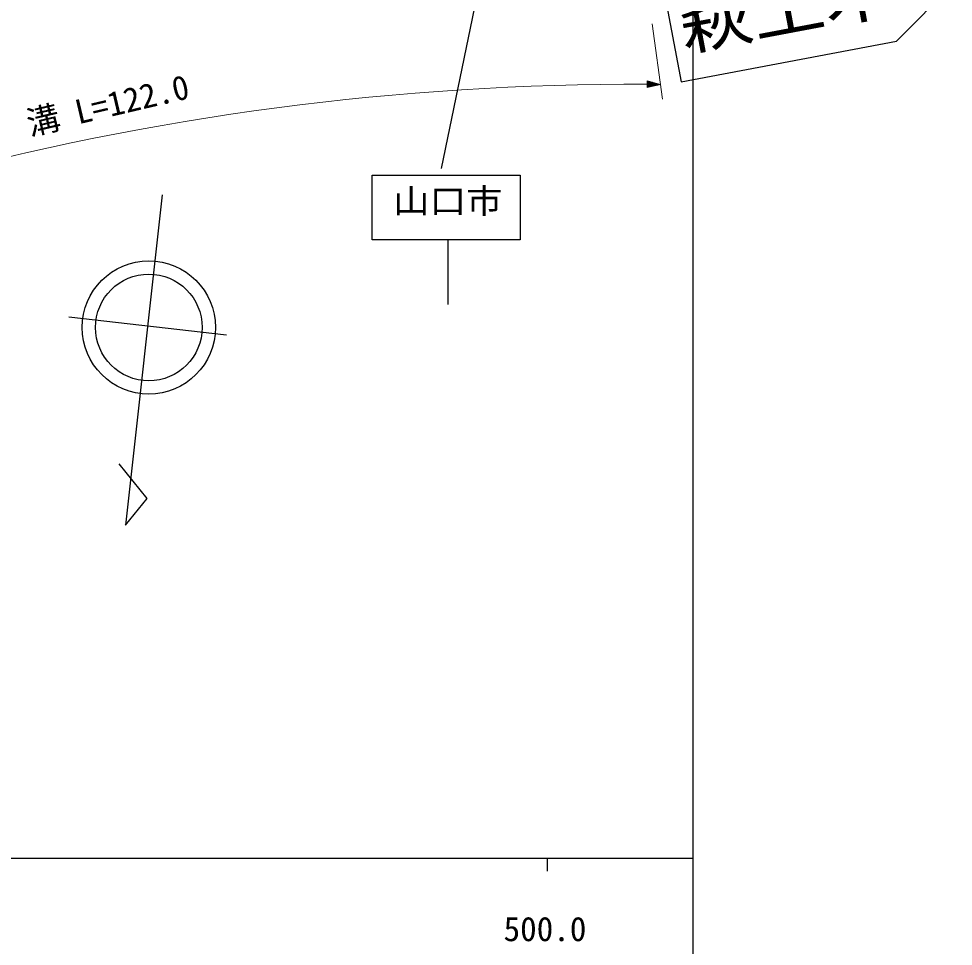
# Model space of a CAD drawing. Units: millimetres, scale not verified. Extents: x 40000 to 680000, y 20000 to 380000.
# Drawn here: x 528225 to 598583, y 198357 to 268156 of the extents above; entities that cross this region are included whole.
import ezdxf
from ezdxf.enums import TextEntityAlignment as Align

# ---------------------------------------------------------------- set-up
doc = ezdxf.new("R2010")
doc.units = ezdxf.units.MM
doc.header["$LTSCALE"] = 1000
for name, color, linetype, lineweight in [('M-BGD', 7, 'Continuous', 25), ('M-BGD-HTXT', 7, 'Continuous', 13), ('M-STR-HTXT', 7, 'Continuous', 13), ('M-STR-STRC', 7, 'Continuous', 25), ('M-TTL-BAND', 7, 'Continuous', 25)]:
    doc.layers.add(name, color=color, linetype=linetype, lineweight=lineweight)
doc.styles.add('ＭＳ ゴシック', font='')
doc.styles.get('ＭＳ ゴシック').set_extended_font_data('MS Gothic')

msp = doc.modelspace()

# ---------------------------------------------------------------- linework, layer by layer
at = {"layer": 'M-BGD'}
for p, q in [((539019, 254897), (536267, 230049)), ((543867, 244352), (531996, 245704)), ((537908, 232065), (535785, 234662)), ((536267, 230049), (537908, 232065))]:
    msp.add_line(p, q, dxfattribs=at)
for radius in [5016, 4013]:
    msp.add_circle((538022, 244922), radius, dxfattribs=at)
at = {"layer": 'M-BGD-HTXT'}
msp.add_line((575925, 267759), (576684, 262101), dxfattribs=at)
at = {"layer": 'M-STR-HTXT'}
for p, q in [((575537, 263473), (575533, 262973)), ((576535, 263214), (575533, 262973)), ((575534, 263173), (576334, 263166)), ((575535, 263273), (576335, 263266)), ((576535, 263214), (575535, 263223)), ((575536, 263373), (575936, 263369)), ((576136, 263317), (575536, 263323)), ((576535, 263214), (575537, 263473)), ((575737, 263421), (575537, 263423)), ((575533, 263073), (575933, 263069)), ((575733, 263021), (575533, 263023)), ((576134, 263117), (575534, 263123))]:
    msp.add_line(p, q, dxfattribs=at)
msp.add_arc((574699, 55927), 207294, 89.76896, 105.22302, dxfattribs=at)
at = {"layer": 'M-STR-STRC'}
for p, q in [((568697, 298784), (560032, 256880)), ((565983, 256373), (565983, 251513)), ((560529, 251513), (560529, 246653))]:
    msp.add_line(p, q, dxfattribs=at)
msp.add_lwpolyline([(576828, 270179), (578107, 263406), (594318, 266467), (598583, 270780), (593039, 273240)], close=True, dxfattribs=at)
msp.add_lwpolyline([(565983, 251513), (554823, 251513), (554823, 256373), (565983, 256373)], dxfattribs=at)
at = {"layer": 'M-TTL-BAND'}
for p, q in [((579000, 20000), (579000, 370000)), ((40000, 205000), (579000, 205000)), ((568000, 205000), (568000, 204000))]:
    msp.add_line(p, q, dxfattribs=at)

# ---------------------------------------------------------------- texts
at = {"layer": 'M-STR-HTXT', "style": 'ＭＳ ゴシック'}
msp.add_text('側\u3000\u3000溝 L=122.0', height=1833, rotation=13.185, dxfattribs=at).set_placement((531610, 259381), align=Align.BOTTOM_CENTER)
at = {"layer": 'M-STR-STRC', "style": 'ＭＳ ゴシック', "width": 1.1}
msp.add_text('萩土木', height=3666, rotation=10.694, dxfattribs=at).set_placement((586618, 266196), align=Align.BOTTOM_CENTER)
msp.add_text('山口市', height=1833, dxfattribs=at).set_placement((560529, 252974), align=Align.BOTTOM_CENTER)
at = {"layer": 'M-TTL-BAND', "style": 'ＭＳ ゴシック'}
msp.add_text('500.0', height=1833, dxfattribs=at).set_placement((567844, 198195), align=Align.BOTTOM_CENTER)

doc.saveas('drawing.dxf')
